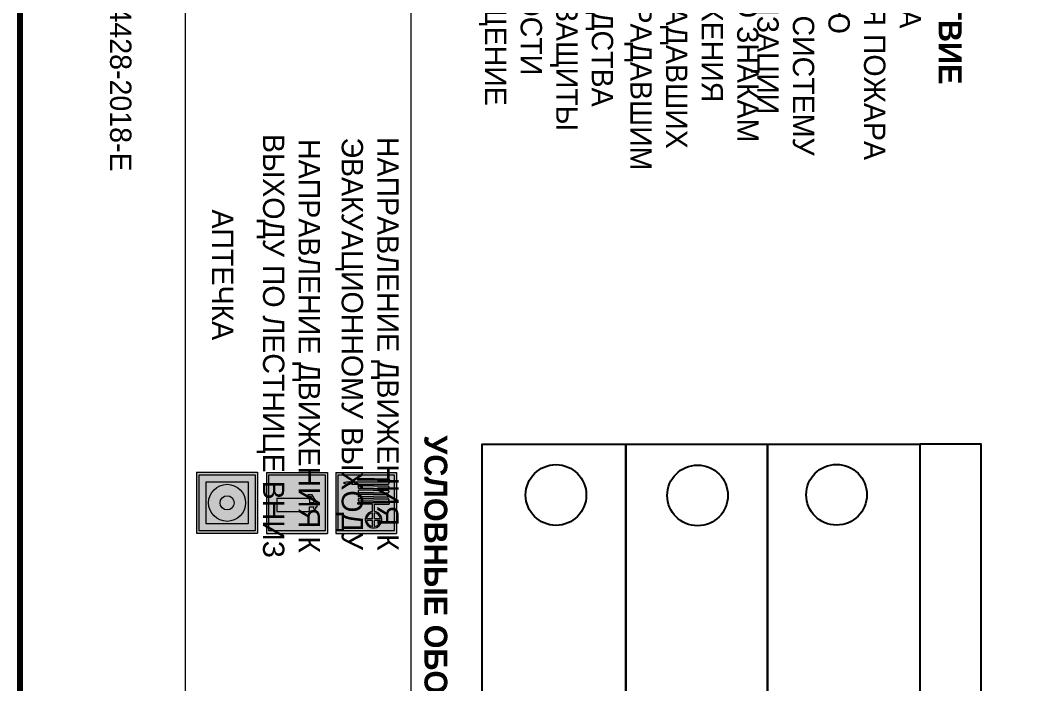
# Model space of a CAD drawing. Header units: millimetres. Extents: x 13114 to 67229, y 22859 to 38520.
# Drawn here: x 29931.4 to 30064.4, y 30240.8 to 30327.8 of the extents above; entities that cross this region are included whole.
import ezdxf

# ---------------------------------------------------------------- set-up
doc = ezdxf.new("R2010")
doc.units = ezdxf.units.MM
doc.styles.add('обычный', font='arial.ttf')

# ---------------------------------------------------------------- blocks, each defined once
blk = doc.blocks.new('A$C37112FD5')
at = {"true_color": 0xf5f5ff}
h = blk.add_hatch(color=7, dxfattribs=at)
h.dxf.hatch_style = 1
h.paths.add_polyline_path([(12.8, -7.4), (0, -7.4), (0, -20.2), (12.8, -20.2)])
h.paths.add_polyline_path([(12.29, -7.91), (12.29, -19.69), (0.51, -19.69), (0.51, -7.91)], flags=16)
h.paths.add_polyline_path([(4.98, -9.04, -0.42597), (5.17, -9.22), (5.17, -12.25), (5.17, -15.29, -0.432244), (4.98, -15.47), (4.83, -15.47, -0.42597), (4.64, -15.29), (4.64, -12.25), (4.64, -9.22, -0.432244), (4.83, -9.04)], flags=0)
h.paths.add_polyline_path([(4.28, -9.22), (4.28, -12.25), (4.28, -15.29, -0.432244), (4.09, -15.47), (3.94, -15.47, -0.42597), (3.75, -15.29), (3.75, -12.25), (3.75, -9.22, -0.432244), (3.94, -9.04), (4.09, -9.04, -0.42597)], flags=0)
h.paths.add_polyline_path([(5.72, -9.04), (5.87, -9.04, -0.42597), (6.06, -9.22), (6.06, -12.25), (6.06, -15.29, -0.432244), (5.87, -15.47), (5.72, -15.47, -0.42597), (5.53, -15.29), (5.53, -12.25), (5.53, -9.22, -0.432244)], flags=0)
h.paths.add_polyline_path([(6.42, -8.9), (6.5, -8.9, -0.42597), (6.69, -9.08), (6.69, -12.03), (8.21, -12.03, -15.824349), (8.21, -12.47), (6.69, -12.47), (6.69, -15.42, -0.432244), (6.5, -15.6), (6.42, -15.6)], flags=0)
h.paths.add_polyline_path([(3.39, -9.22), (3.39, -12.25), (3.39, -15.29, -0.432244), (3.2, -15.47), (3.05, -15.47, -0.42597), (2.85, -15.29), (2.85, -12.25), (2.85, -9.22, -0.432244), (3.05, -9.04), (3.2, -9.04, -0.42597)], flags=0)
h.paths.add_polyline_path([(2.5, -9.22), (2.5, -16.71), (1.96, -16.71), (1.96, -9.22, -0.432244), (2.15, -9.04), (2.31, -9.04, -0.42597)], flags=0)
h.paths.add_polyline_path([(1.61, -8.9), (1.61, -15.6), (1.57, -15.6, -0.42597), (1.37, -15.42), (1.37, -12.03), (1.37, -9.09, -0.432244), (1.57, -8.9)], flags=0)
h.paths.add_polyline_path([(9.76, -10.81), (9.76, -12.03), (8.49, -12.03, -0.336371)], flags=0)
h.paths.add_polyline_path([(8.49, -12.47), (9.76, -12.47), (9.76, -13.7, -0.336371)], flags=0)
h.paths.add_polyline_path([(10.11, -10.81, -0.336371), (11.38, -12.03), (10.11, -12.03)], flags=0)
h.paths.add_polyline_path([(10.11, -12.47), (11.38, -12.47, -0.336371), (10.11, -13.7)], flags=0)
h.paths.add_polyline_path([(2.5, -16.84), (2.5, -17.05), (1.97, -17.05), (1.97, -16.84)], flags=0)
h.paths.add_polyline_path([(2.5, -17.24, -0.033778), (2.24, -18.6, -0.033778), (1.97, -17.24)], flags=0)
h = blk.add_hatch(color=242)
h.dxf.hatch_style = 1
h.paths.add_polyline_path([(12.29, -7.91), (0.51, -7.91), (0.51, -19.69), (12.29, -19.69)])
h.paths.add_polyline_path([(6.42, -15.6), (6.42, -8.9), (6.5, -8.9, -0.42597), (6.69, -9.08), (6.69, -12.03), (8.21, -12.03, -15.824349), (8.21, -12.47), (6.69, -12.47), (6.69, -15.42, -0.432244), (6.5, -15.6)], flags=16)
h.paths.add_polyline_path([(5.87, -15.47), (5.72, -15.47, -0.42597), (5.53, -15.29), (5.53, -12.25), (5.53, -9.22, -0.432244), (5.72, -9.04), (5.87, -9.04, -0.42597), (6.06, -9.22), (6.06, -12.25), (6.06, -15.29, -0.432244)], flags=16)
h.paths.add_polyline_path([(4.98, -15.47), (4.83, -15.47, -0.42597), (4.64, -15.29), (4.64, -12.25), (4.64, -9.22, -0.432244), (4.83, -9.04), (4.98, -9.04, -0.42597), (5.17, -9.22), (5.17, -12.25), (5.17, -15.29, -0.432244)], flags=16)
h.paths.add_polyline_path([(4.09, -15.47), (3.94, -15.47, -0.42597), (3.75, -15.29), (3.75, -12.25), (3.75, -9.22, -0.432244), (3.94, -9.04), (4.09, -9.04, -0.42597), (4.28, -9.22), (4.28, -12.25), (4.28, -15.29, -0.432244)], flags=16)
h.paths.add_polyline_path([(3.2, -15.47), (3.05, -15.47, -0.42597), (2.85, -15.29), (2.85, -12.25), (2.85, -9.22, -0.432244), (3.05, -9.04), (3.2, -9.04, -0.42597), (3.39, -9.22), (3.39, -12.25), (3.39, -15.29, -0.432244)], flags=16)
h.paths.add_polyline_path([(2.5, -17.05), (1.97, -17.05), (1.97, -16.84), (2.5, -16.84)], flags=16)
h.paths.add_polyline_path([(2.5, -17.24, -0.033778), (2.24, -18.6, -0.033778), (1.97, -17.24)], flags=16)
h.paths.add_polyline_path([(2.5, -16.71), (1.96, -16.71), (1.96, -9.22, -0.432244), (2.15, -9.04), (2.31, -9.04, -0.42597), (2.5, -9.22)], flags=16)
h.paths.add_polyline_path([(1.61, -15.6), (1.57, -15.6, -0.42597), (1.37, -15.42), (1.37, -12.03), (1.37, -9.09, -0.432244), (1.57, -8.9), (1.61, -8.9)], flags=16)
h.paths.add_polyline_path([(8.49, -12.47), (9.76, -12.47), (9.76, -13.7, -0.336371)], flags=0)
h.paths.add_polyline_path([(10.11, -13.7), (10.11, -12.47), (11.38, -12.47, -0.336371)], flags=0)
h.paths.add_polyline_path([(8.49, -12.03, -0.336371), (9.76, -10.81), (9.76, -12.03)], flags=0)
h.paths.add_polyline_path([(10.11, -12.03), (10.11, -10.81, -0.336371), (11.38, -12.03)], flags=0)
h = blk.add_hatch(color=7, dxfattribs=at)
h.dxf.hatch_style = 1
h.paths.add_polyline_path([(1.61, -8.9), (1.57, -8.9, 0.432244), (1.37, -9.09), (1.37, -12.03), (1.37, -15.42, 0.42597), (1.57, -15.6), (1.61, -15.6)])
h.paths.add_polyline_path([(2.5, -9.22, 0.42597), (2.31, -9.04), (2.15, -9.04, 0.432244), (1.96, -9.22), (1.96, -16.71), (2.5, -16.71)])
h.paths.add_polyline_path([(2.5, -16.84), (1.97, -16.84), (1.97, -17.05), (2.5, -17.05)])
h.paths.add_polyline_path([(2.5, -17.24), (1.97, -17.24, 0.033778), (2.24, -18.6, 0.033778)])
h.paths.add_polyline_path([(3.39, -12.25), (3.39, -9.22, 0.42597), (3.2, -9.04), (3.05, -9.04, 0.432244), (2.85, -9.22), (2.85, -12.25), (2.85, -15.29, 0.42597), (3.05, -15.47), (3.2, -15.47, 0.432244), (3.39, -15.29)])
h.paths.add_polyline_path([(4.28, -12.25), (4.28, -9.22, 0.42597), (4.09, -9.04), (3.94, -9.04, 0.432244), (3.75, -9.22), (3.75, -12.25), (3.75, -15.29, 0.42597), (3.94, -15.47), (4.09, -15.47, 0.432244), (4.28, -15.29)])
h.paths.add_polyline_path([(5.17, -12.25), (5.17, -9.22, 0.42597), (4.98, -9.04), (4.83, -9.04, 0.432244), (4.64, -9.22), (4.64, -12.25), (4.64, -15.29, 0.42597), (4.83, -15.47), (4.98, -15.47, 0.432244), (5.17, -15.29)])
h.paths.add_polyline_path([(6.06, -12.25), (6.06, -9.22, 0.42597), (5.87, -9.04), (5.72, -9.04, 0.432244), (5.53, -9.22), (5.53, -12.25), (5.53, -15.29, 0.42597), (5.72, -15.47), (5.87, -15.47, 0.432244), (6.06, -15.29)])
h.paths.add_polyline_path([(6.69, -12.47), (8.21, -12.47, 15.824349), (8.21, -12.03), (6.69, -12.03), (6.69, -9.08, 0.42597), (6.5, -8.9), (6.42, -8.9), (6.42, -15.6), (6.5, -15.6, 0.432244), (6.69, -15.42)])
h.paths.add_polyline_path([(8.49, -12.47), (9.76, -12.47), (9.76, -13.7, -0.336371)], flags=16)
h.paths.add_polyline_path([(8.49, -12.03, -0.336371), (9.76, -10.81), (9.76, -12.03)], flags=16)
h.paths.add_polyline_path([(10.11, -12.47), (11.38, -12.47, -0.336371), (10.11, -13.7)], flags=16)
h.paths.add_polyline_path([(10.11, -12.03), (10.11, -10.81, -0.336371), (11.38, -12.03)], flags=16)
h = blk.add_hatch(color=242)
h.dxf.hatch_style = 1
h.paths.add_polyline_path([(9.76, -10.81, 0.336371), (8.49, -12.03), (9.76, -12.03)])
h.paths.add_polyline_path([(10.11, -10.81), (10.11, -12.03), (11.38, -12.03, 0.336371)])
h.paths.add_polyline_path([(11.38, -12.47), (10.11, -12.47), (10.11, -13.7, 0.336371)])
h.paths.add_polyline_path([(9.76, -12.47), (8.49, -12.47, 0.336371), (9.76, -13.7)])
at = {"color": 242, "lineweight": 5}
for p, q in [((0, -20.2), (0, -7.4)), ((0, -7.4), (12.8, -7.4)), ((12.8, -20.2), (12.8, -7.4)), ((1.37, -12.03), (1.37, -9.08)), ((1.57, -8.9), (1.61, -8.9)), ((1.61, -8.9), (1.61, -15.6)), ((1.96, -16.71), (1.96, -9.22)), ((2.15, -9.04), (2.31, -9.04)), ((2.5, -16.71), (2.5, -9.22)), ((2.85, -12.25), (2.85, -9.22)), ((3.05, -9.04), (3.2, -9.04)), ((3.39, -12.25), (3.39, -9.22)), ((3.75, -12.25), (3.75, -9.22)), ((3.94, -9.04), (4.09, -9.04)), ((4.28, -12.25), (4.28, -9.22)), ((4.64, -12.25), (4.64, -9.22)), ((4.83, -9.04), (4.98, -9.04)), ((5.17, -12.25), (5.17, -9.22)), ((5.53, -12.25), (5.53, -9.22)), ((5.72, -9.04), (5.87, -9.04)), ((6.06, -12.25), (6.06, -9.22)), ((6.42, -8.9), (6.42, -15.6)), ((6.5, -8.9), (6.42, -8.9)), ((6.69, -12.03), (6.69, -9.08)), ((1.37, -12.03), (1.37, -15.42)), ((2.85, -12.25), (2.85, -15.29)), ((3.39, -12.25), (3.39, -15.29)), ((3.75, -12.25), (3.75, -15.29)), ((4.28, -12.25), (4.28, -15.29)), ((4.64, -12.25), (4.64, -15.29)), ((5.17, -12.25), (5.17, -15.29)), ((5.53, -12.25), (5.53, -15.29)), ((6.06, -12.25), (6.06, -15.29)), ((8.21, -12.03), (6.69, -12.03)), ((8.21, -12.47), (6.69, -12.47)), ((6.69, -12.47), (6.69, -15.42)), ((9.76, -12.03), (8.49, -12.03)), ((9.76, -12.47), (8.49, -12.47)), ((9.76, -10.81), (9.76, -12.03)), ((9.76, -12.47), (9.76, -13.7)), ((10.11, -10.81), (10.11, -12.03)), ((11.38, -12.03), (10.11, -12.03)), ((11.38, -12.47), (10.11, -12.47)), ((10.11, -12.47), (10.11, -13.7)), ((1.57, -15.6), (1.61, -15.6)), ((1.96, -16.71), (2.5, -16.71)), ((1.97, -16.84), (2.5, -16.84)), ((1.97, -17.05), (1.97, -16.84)), ((2.5, -16.84), (2.5, -17.05)), ((3.05, -15.47), (3.2, -15.47)), ((3.94, -15.47), (4.09, -15.47)), ((4.83, -15.47), (4.98, -15.47)), ((5.72, -15.47), (5.87, -15.47)), ((6.42, -15.6), (6.5, -15.6)), ((2.5, -17.05), (1.97, -17.05)), ((1.97, -17.24), (2.5, -17.24)), ((0, -20.2), (12.8, -20.2))]:
    blk.add_line(p, q, dxfattribs=at)
blk.add_lwpolyline([(0.51, -7.91), (12.29, -7.91), (12.29, -19.69), (0.51, -19.69)], close=True, dxfattribs=at)
for centre, radius, start, end in [((1.56, -9.09), 0.182, 87.1027, 180.6071), ((2.15, -9.22), 0.182, 87.1027, 180.6071), ((2.32, -9.22), 0.182, 359.3929, 92.8973), ((3.04, -9.22), 0.182, 87.1027, 180.6071), ((3.21, -9.22), 0.182, 359.3929, 92.8973), ((3.93, -9.22), 0.182, 87.1027, 180.6071), ((4.1, -9.22), 0.182, 359.3929, 92.8973), ((4.82, -9.22), 0.182, 87.1027, 180.6071), ((4.99, -9.22), 0.182, 359.3929, 92.8973), ((5.71, -9.22), 0.182, 87.1027, 180.6071), ((5.88, -9.22), 0.182, 359.3929, 92.8973), ((6.51, -9.09), 0.182, 359.3929, 92.8973), ((9.93, -12.25), 1.74, 187.2319, 172.7681), ((9.93, -12.25), 1.46, 96.9927, 171.3585), ((9.93, -12.25), 1.46, 188.6415, 263.0073), ((9.93, -12.25), 1.46, 8.6415, 83.0073), ((9.93, -12.25), 1.46, 276.9927, 351.3585), ((1.56, -15.42), 0.182, 179.3929, 272.8973), ((3.04, -15.29), 0.182, 179.3929, 272.8973), ((3.21, -15.29), 0.182, 267.1027, 0.6071), ((3.93, -15.29), 0.182, 179.3929, 272.8973), ((4.1, -15.29), 0.182, 267.1027, 0.6071), ((4.82, -15.29), 0.182, 179.3929, 272.8973), ((4.99, -15.29), 0.182, 267.1027, 0.6071), ((5.71, -15.29), 0.182, 179.3929, 272.8973), ((5.88, -15.29), 0.182, 267.1027, 0.6071), ((6.51, -15.42), 0.182, 267.1027, 0.6071), ((12.17, -15.98), 10.27, 187.041, 194.7793), ((-7.7, -15.98), 10.27, 345.2207, 352.959)]:
    blk.add_arc(centre, radius, start, end, dxfattribs=at)
blk = doc.blocks.new('A$C3AD82952')
at = {"true_color": 0xf5f5ff}
h = blk.add_hatch(color=7, dxfattribs=at)
h.dxf.hatch_style = 1
h.paths.add_polyline_path([(8.21, 8.73, 0.414214), (7.89, 9.05), (7.22, 9.05), (7.22, 9.92), (7.59, 9.92, 1), (7.57, 10.36), (7.22, 10.36), (7.22, 10.6), (6.43, 10.6), (6.43, 10.36), (6.01, 10.36), (4.74, 9.59), (4.74, 8.69), (4.98, 8.73), (4.98, 9.26), (6.12, 9.91), (6.43, 9.91), (6.43, 9.05), (5.76, 9.05, 0.414214), (5.44, 8.73), (5.44, 2.2), (8.21, 2.2)], flags=0)
h.paths.add_polyline_path([(12.8, 12.8), (0, 12.8), (0, 0), (12.8, 0)])
h.paths.add_polyline_path([(0.51, 12.29), (12.29, 12.29), (12.29, 0.51), (0.51, 0.51)], flags=16)
h.paths.add_polyline_path([(4.74, 9.59), (6.01, 10.36), (6.43, 10.36), (6.43, 10.6), (7.22, 10.6), (7.22, 10.36), (7.59, 10.36, -0.94586), (7.59, 9.92), (7.22, 9.92), (7.22, 9.05), (7.89, 9.05, -0.414214), (8.21, 8.73), (8.21, 2.2), (5.44, 2.2), (5.44, 8.73, -0.414214), (5.76, 9.05), (6.43, 9.05), (6.43, 9.91), (6.12, 9.91), (4.98, 9.26), (4.98, 8.73), (4.74, 8.69)], flags=0)
h = blk.add_hatch(color=242)
h.dxf.hatch_style = 1
h.paths.add_polyline_path([(12.29, 12.29), (0.51, 12.29), (0.51, 0.51), (12.29, 0.51)])
h.paths.add_polyline_path([(4.74, 8.69), (4.74, 9.59), (6.01, 10.36), (6.43, 10.36), (6.43, 10.6), (7.22, 10.6), (7.22, 10.36), (7.59, 10.36, -0.94586), (7.59, 9.92), (7.22, 9.92), (7.22, 9.05), (7.89, 9.05, -0.414214), (8.21, 8.73), (8.21, 2.2), (5.44, 2.2), (5.44, 8.73, -0.414214), (5.76, 9.05), (6.43, 9.05), (6.43, 9.91), (6.12, 9.91), (4.98, 9.26), (4.98, 8.73)], flags=16)
h = blk.add_hatch(color=7, dxfattribs=at)
h.dxf.hatch_style = 1
h.paths.add_polyline_path([(8.21, 8.73, 0.414214), (7.89, 9.05), (7.22, 9.05), (7.22, 9.92), (7.59, 9.92, 1), (7.57, 10.36), (7.22, 10.36), (7.22, 10.6), (6.43, 10.6), (6.43, 10.36), (6.01, 10.36), (4.74, 9.59), (4.74, 8.69), (4.98, 8.73), (4.98, 9.26), (6.12, 9.91), (6.43, 9.91), (6.43, 9.05), (5.76, 9.05, 0.414214), (5.44, 8.73), (5.44, 2.2), (8.21, 2.2)])
at = {"color": 242, "lineweight": 5}
for p, q in [((0, 0), (0, 12.8)), ((0, 12.8), (12.8, 12.8)), ((12.8, 0), (12.8, 12.8)), ((6.01, 10.36), (4.74, 9.59)), ((4.74, 9.59), (4.74, 8.69)), ((4.74, 8.69), (4.98, 8.73)), ((4.98, 9.26), (6.12, 9.91)), ((4.98, 8.73), (4.98, 9.26)), ((5.44, 2.2), (5.44, 8.73)), ((5.76, 9.05), (6.43, 9.05)), ((6.01, 10.36), (6.43, 10.36)), ((6.12, 9.91), (6.43, 9.91)), ((7.22, 10.6), (6.43, 10.6)), ((6.43, 10.6), (6.43, 10.36)), ((6.43, 9.91), (6.43, 9.05)), ((7.22, 10.36), (7.22, 10.6)), ((7.59, 10.36), (7.22, 10.36)), ((7.22, 9.05), (7.22, 9.92)), ((7.59, 9.92), (7.22, 9.92)), ((7.89, 9.05), (7.22, 9.05)), ((8.21, 2.2), (8.21, 8.73)), ((5.44, 2.2), (8.21, 2.2)), ((0, 0), (12.8, 0))]:
    blk.add_line(p, q, dxfattribs=at)
blk.add_lwpolyline([(0.51, 12.29), (12.29, 12.29), (12.29, 0.51), (0.51, 0.51)], close=True, dxfattribs=at)
for centre, radius, start, end in [((5.76, 8.73), 0.32, 90, 180), ((7.58, 10.14), 0.223, 273.1875, 86.8125), ((7.89, 8.73), 0.32, 0, 90)]:
    blk.add_arc(centre, radius, start, end, dxfattribs=at)
blk = doc.blocks.new('A$C54414219')
at = {"true_color": 0xffffff}
h = blk.add_hatch(color=7, dxfattribs=at)
h.paths.add_polyline_path([(2.39, -9.45), (2.39, -18.3), (11.23, -18.3), (11.23, -9.45)], flags=0)
h.paths.add_polyline_path([(10.71, -13.87, -1), (2.92, -13.87, -1)], flags=0)
h.paths.add_polyline_path([(8.3, -13.87, -1), (5.33, -13.87, -1)], flags=0)
h.paths.add_polyline_path([(0.41, -7.47), (0.41, -20.27), (13.21, -20.27), (13.21, -7.47)])
h.paths.add_polyline_path([(0.92, -19.77), (12.71, -19.77), (12.71, -7.98), (0.92, -7.98)], flags=16)
h.paths.add_polyline_path([(11.23, -9.45), (11.23, -18.3), (2.39, -18.3), (2.39, -9.45)], flags=0)
at = {"lineweight": 5}
h = blk.add_hatch(color=242, dxfattribs=at)
h.paths.add_polyline_path([(12.71, -7.98), (0.92, -7.98), (0.92, -19.77), (12.71, -19.77)])
h.paths.add_polyline_path([(11.23, -18.3), (2.39, -18.3), (2.39, -9.45), (11.23, -9.45)], flags=16)
h.paths.add_polyline_path([(10.71, -13.87, -1), (2.92, -13.87, -1)], flags=0)
h.paths.add_polyline_path([(8.3, -13.87, -1), (5.33, -13.87, -1)], flags=0)
at = {"true_color": 0xffffff}
h = blk.add_hatch(color=7, dxfattribs=at)
h.paths.add_polyline_path([(2.39, -9.45), (2.39, -18.3), (11.23, -18.3), (11.23, -9.45)])
h.paths.add_polyline_path([(10.71, -13.87, -1), (2.92, -13.87, -1)], flags=16)
h.paths.add_polyline_path([(8.3, -13.87, -1), (5.33, -13.87, -1)], flags=0)
at = {"lineweight": 5}
h = blk.add_hatch(color=242, dxfattribs=at)
h.paths.add_polyline_path([(2.92, -13.87, 1), (10.71, -13.87, 1)])
h.paths.add_polyline_path([(8.3, -13.87, -1), (5.33, -13.87, -1)], flags=16)
at = {"color": 242, "lineweight": 5}
for p, q in [((0.41, -20.27), (0.41, -7.47)), ((0.41, -7.47), (13.21, -7.47)), ((0.41, -7.47), (13.21, -7.47)), ((13.21, -20.27), (13.21, -7.47)), ((0.41, -20.27), (13.21, -20.27))]:
    blk.add_line(p, q, dxfattribs=at)
for points in [[(0.92, -7.98), (12.71, -7.98), (12.71, -19.77), (0.92, -19.77)], [(2.39, -9.45), (11.23, -9.45), (11.23, -18.3), (2.39, -18.3)]]:
    blk.add_lwpolyline(points, close=True, dxfattribs=at)
for radius in [3.89, 1.49]:
    blk.add_circle((6.81, -13.87), radius, dxfattribs=at)

msp = doc.modelspace()

# ---------------------------------------------------------------- linework, layer by layer
at = {"color": 1, "lineweight": 100}
msp.add_lwpolyline([(29931.41, 30499.76), (30531.41, 30499.76), (30531.41, 30104.76), (29931.41, 30104.76)], close=True, dxfattribs=at)
at = {"lineweight": 0}
msp.add_lwpolyline([(29982.65, 30473.99), (29982.65, 30127.67), (29953.08, 30127.67), (29953.08, 30473.99)], close=True, dxfattribs=at)
for points in [[(30049.43, 30272.2), (30049.43, 30128.43), (29992.03, 30128.43), (29992.03, 30272.2)], [(30049.43, 30272.2), (30049.43, 30128.43), (30057.48, 30128.43), (30057.48, 30272.2)]]:
    msp.add_lwpolyline(points, close=True)
for points in [[(30010.86, 30213.78), (30010.86, 30272.2), (30010.86, 30128.43)], [(30029.43, 30213.78), (30029.43, 30272.2), (30029.43, 30128.43)]]:
    msp.add_lwpolyline(points)
for centre in [(30001.7, 30265.54), (30020.28, 30265.48), (30038.51, 30265.57)]:
    msp.add_circle(centre, 3.98)

# ---------------------------------------------------------------- block references
at = {"rotation": 270}
for name, p, xscale, yscale, zscale in [('A$C54414219', (29967.22, 30268.77), 0.625, 0.625, 0.625), ('A$C3AD82952', (29963.72, 30268.51), 0.625, 0.625, 0.625), ('A$C37112FD5', (29985.42, 30268.51), 0.6249984004534781, 0.6249984004534781, 0.6249984004534781)]:
    msp.add_blockref(name, p, dxfattribs=dict(at, xscale=xscale, yscale=yscale, zscale=zscale))

# ---------------------------------------------------------------- texts
at = {"lineweight": 0, "attachment_point": 5, "rotation": 270, "style": 'обычный'}
for s, insert, char_height, width in [('\\pi-8.4,l8.4,t8.4;{\\fProxima Nova Rg|b0|i0|c204|p2;ИЗГОТОВИТЕЛЬ: ИП АНДРЕЕВ А. А.\\fProxima Nova Rg|b0|i0|c0|p2; \\fProxima Nova Rg|b0|i0|c204|p2;ФП-24 - 2022/ 200-25-1440 ГОСТ 34428-2018-Е\\H1.2266x; }', (29944.19, 30382), 2.8, 191.3484), ('{\\fProxima Nova Rg|b1|i0|c204|p2;ДЕЙСТВИЯ ПРИ ПОЖАРЕ: СОХРАНЯЙТЕ СПОКОЙСТВИЕ\\H1.6644x; }', (30052.98, 30376.28), 3, 175.1736), ('\\pi-8.4,l8.4,t8.4;{\\fProxima Nova Rg|b0|i0|c204|p2;ОРИЕНТИРОВАТЬСЯ ПО ЗНАКАМ \\PНАПРАВЛЕНИЯ ДВИЖЕНИЯ\\PВЗЯТЬ С СОБОЙ ПОСТРАДАВШИХ\\PОКАЗАТЬ ПОМОЩЬ ПОСТРАДАВШИМ}', (30019.47, 30342.68), 2.8, 126.6484), ('\\pi-8.4,l8.4,t8.4;{\\fProxima Nova Rg|b0|i0|c204|p2;АДРЕС ОБЪЕКТА\\PМЕСТО ВОЗНИКНОВЕНИЯ ПОЖАРА \\PСВОЮ ФАМИЛИЮ\\PПРИВЕСТИ В ДЕЙСТВИЕ СИСТЕМУ \\PПОЖАРНОЙ СИГНАЛИЗАЦИИ}', (30038.44, 30342.53), 2.8, 126.6484), ('\\pi-8.4,l8.4,t8.4;{\\fProxima Nova Rg|b0|i0|c204|p2;ИСПОЛЬЗОВАТЬ СРЕДСТВА \\PПРОТИВОПОЖАРНОЙ ЗАЩИТЫ \\PПРИ НЕОБХОДИМОСТИ \\PОБЕСТОЧИТЬ ПОМЕЩЕНИЕ}', (30000.39, 30342.52), 2.8, 126.6484), ('\\pi-8.4,l8.4,t8.4;{\\fProxima Nova Rg|b0|i0|c204|p2;НАПРАВЛЕНИЕ ДВИЖЕНИЯ К \\PВЫХОДУ ПО ЛЕСТНИЦЕ ВНИЗ}', (29966.59, 30285.09), 2.8, 126.6484), ('\\pi-8.4,l8.4,t8.4;{\\fProxima Nova Rg|b0|i0|c204|p2;НАПРАВЛЕНИЕ ДВИЖЕНИЯ К \\PЭВАКУАЦИОННОМУ ВЫХОДУ}', (29976.91, 30285.38), 2.8, 126.6484), ('\\pi-8.4,l8.4,t8.4;{\\fProxima Nova Rg|b0|i0|c204|p2;АПТЕЧКА\\H1.1667x; }', (29957.98, 30294.42), 2.8, 126.6484), ('{\\fProxima Nova Rg|b1|i0|c204|p2;УСЛОВНЫЕ ОБОЗНАЧЕНИЯ:\\H1.1997x; }', (29985.92, 30244.49), 3, 175.1736)]:
    msp.add_mtext(s, dxfattribs=dict(at, insert=insert, char_height=char_height, width=width))

doc.saveas('drawing.dxf')
